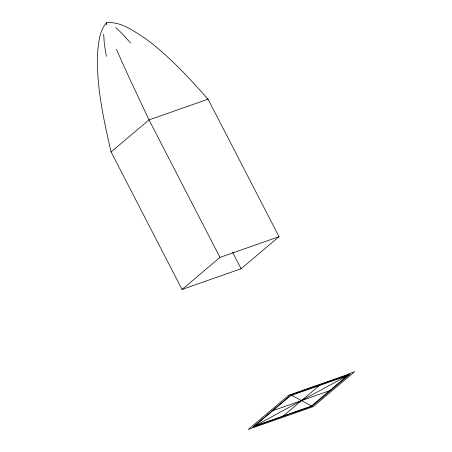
<?xml version="1.0" encoding="UTF-8"?>
<svg xmlns="http://www.w3.org/2000/svg" width="452" height="452" viewBox="0 0 452 452"><rect width="100%" height="100%" fill="white"/><g stroke="black" fill="none" stroke-linecap="round" stroke-linejoin="round"><path stroke-width="0.68" d="M106.497 22.753C99.7 30.453 98.796 41.172 97.751 50.946C95.852 85.117 103.542 118.853 111.073 151.945L182.049 289.466L241.091 268.737L279.031 236.684L208.056 99.18C188.84 77.614 169.155 56.138 145.872 38.861C134.012 31.414 121.334 21.21 106.497 22.753L106.808 25.199M111.079 151.957L149.019 119.91L208.056 99.18L206.926 98.429M182.049 289.466L219.988 257.414L279.031 236.684M253.024 426.976L290.964 394.924L350.001 374.194L312.061 406.246L253.024 426.976L350.001 374.194M282.545 416.614L320.485 384.562M271.997 410.953L331.033 390.223M290.964 394.924L312.061 406.246M115.797 27.555L122.543 34.036L130.605 43.059M232.531 252.159L241.091 268.737M219.994 257.414L149.013 119.893L129.328 78.066L116.35 49.228M106.356 56.257L104.35 43.94L103.661 34.166M288.726 395.263L248.317 429.4L313.315 406.58L354.622 371.68L349.159 373.601L345.966 376.296L346.972 375.945L311.145 406.212L254.538 426.083L290.54 395.669L345.531 376.363L347.656 374.572L288.726 395.263"/></g></svg>
